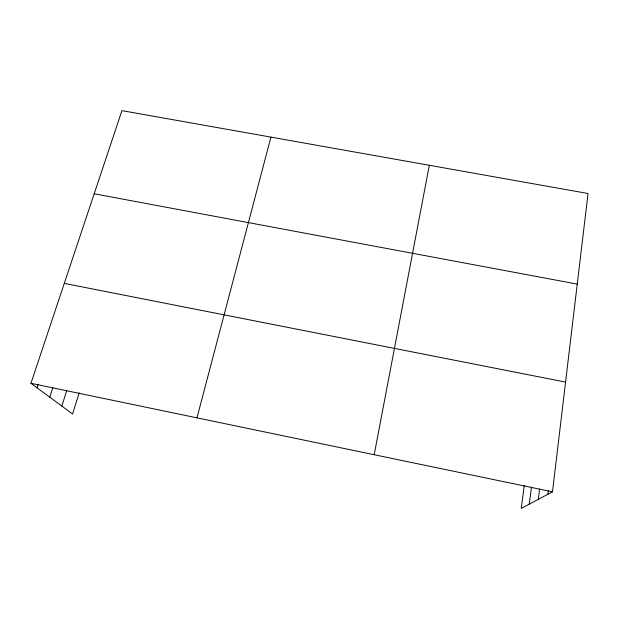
<?xml version="1.0" encoding="UTF-8"?>
<svg xmlns="http://www.w3.org/2000/svg" width="619" height="619" viewBox="0 0 619 619"><rect width="100%" height="100%" fill="white"/><g stroke="black" fill="none" stroke-linecap="round" stroke-linejoin="round"><path stroke-width="0.93" d="M524.27 485.358L521.268 508.369L552.488 491.826L588.05 193.507L121.928 110.631L30.95 383.308L72.57 413.972L79.209 392.779M547.908 494.248L548.357 490.534M538.313 499.332L539.598 489.041M529.291 504.114L531.466 487.083M374.186 454.725L429.323 165.288M196.974 417.856L270.921 137.124M61.815 406.049L66.79 390.419M49.768 397.174L52.986 387.239M37.008 387.773L38.192 384.213M94.189 193.778L577.248 284.09M64.291 283.386L565.565 382.093M30.95 383.308L552.488 491.826"/></g></svg>
